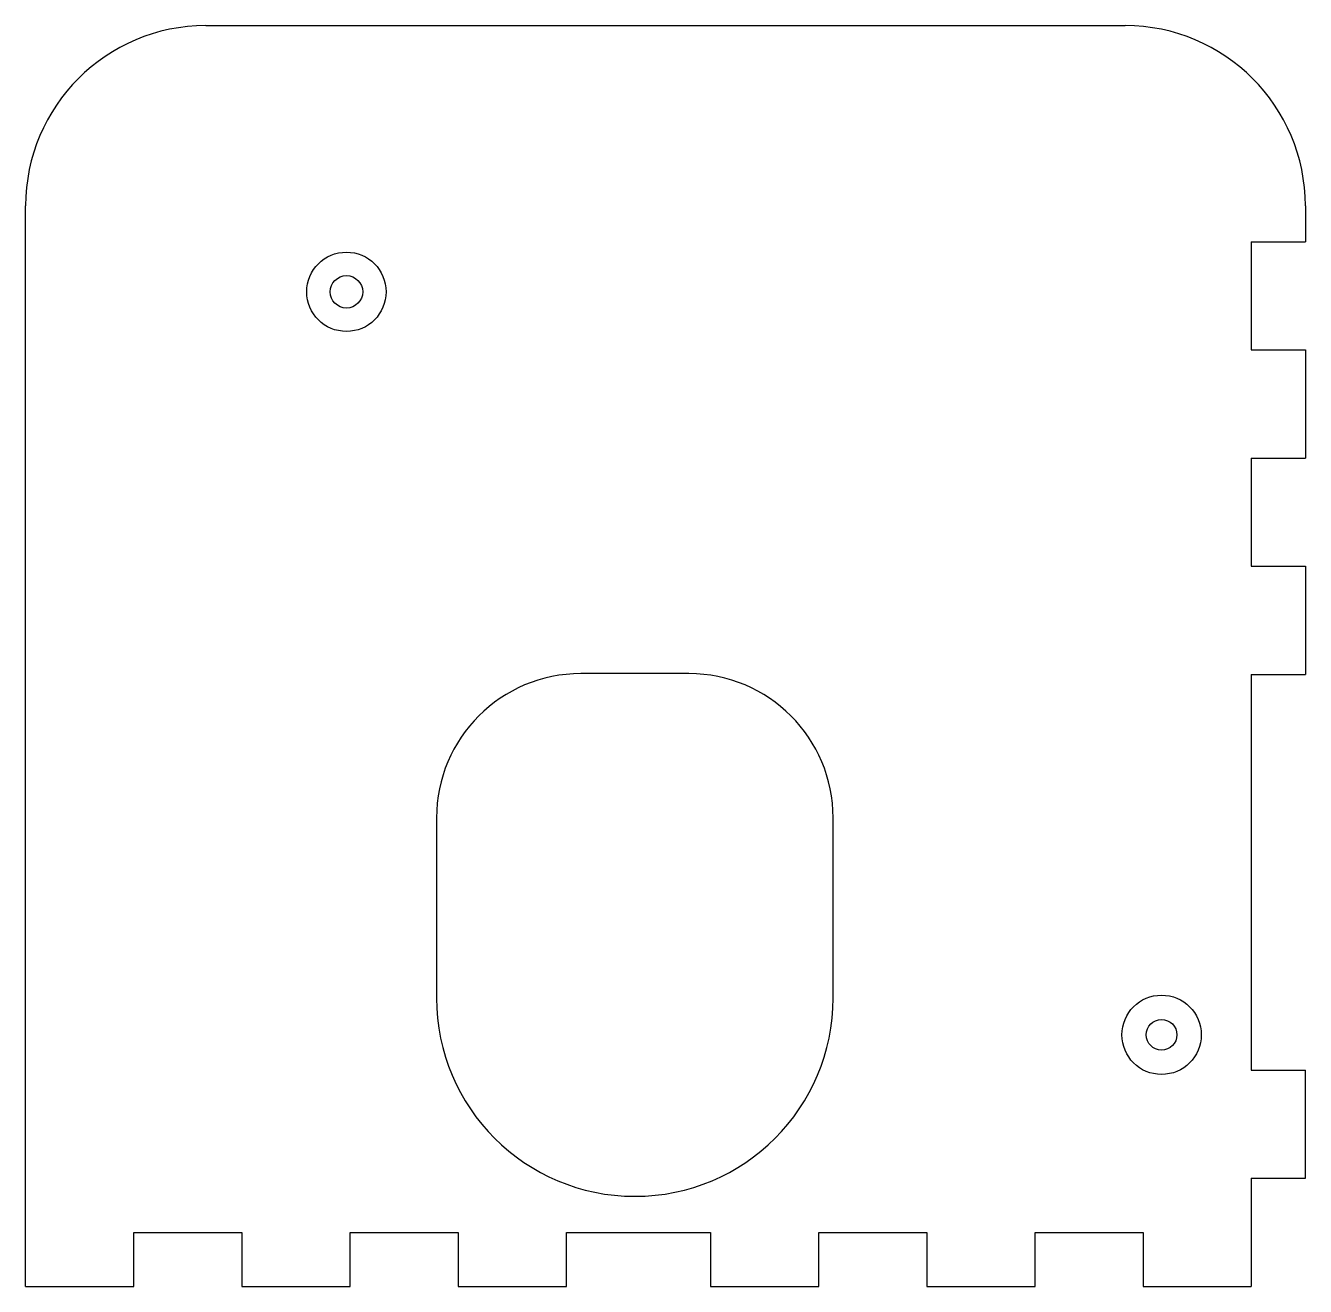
# Model space of a CAD drawing. Header units: millimetres. Extents: x -170 to 185, y -180 to 170.
import ezdxf

# ---------------------------------------------------------------- set-up
doc = ezdxf.new("R2010")
doc.units = ezdxf.units.MM

msp = doc.modelspace()

# ---------------------------------------------------------------- linework, layer by layer
at = {"color": 7, "linetype": 'Continuous', "lineweight": 25}
for p, q in [((-120, 170), (135, 170)), ((-170, -179.8), (-170, 120)), ((185, 120), (185, 110)), ((170, 110), (170, 80)), ((170, 110), (185, 110)), ((170, 80), (185, 80)), ((185, 80), (185, 50)), ((170, 50), (170, 20)), ((170, 50), (185, 50)), ((170, 20), (185, 20)), ((185, 20), (185, -10)), ((14, -9.8), (-16, -9.8)), ((170, -10), (170, -119.8)), ((170, -10), (185, -10)), ((-56, -49.8), (-56, -99.8)), ((54, -99.8), (54, -49.8)), ((170, -119.8), (185, -119.8)), ((185, -149.8), (185, -119.8)), ((170, -149.8), (170, -179.8)), ((170, -149.8), (185, -149.8)), ((-140, -179.8), (-140, -164.8)), ((-140, -164.8), (-110, -164.8)), ((-110, -164.8), (-110, -179.8)), ((-80, -179.8), (-80, -164.8)), ((-80, -164.8), (-50, -164.8)), ((-50, -164.8), (-50, -179.8)), ((-20, -179.8), (-20, -164.8)), ((-20, -164.8), (20, -164.8)), ((20, -164.8), (20, -179.8)), ((50, -179.8), (50, -164.8)), ((50, -164.8), (80, -164.8)), ((80, -164.8), (80, -179.8)), ((110, -179.8), (110, -164.8)), ((110, -164.8), (140, -164.8)), ((140, -164.8), (140, -179.8)), ((-170, -179.8), (-140, -179.8)), ((-110, -179.8), (-80, -179.8)), ((-50, -179.8), (-20, -179.8)), ((20, -179.8), (50, -179.8)), ((80, -179.8), (110, -179.8)), ((140, -179.8), (170, -179.8))]:
    msp.add_line(p, q, dxfattribs=at)
for centre, radius in [((-81, 96.14), 11), ((-81, 96.14), 11), ((-81, 96.14), 4.5), ((145.1, -110), 11), ((145.1, -110), 11), ((145.1, -110), 4.25)]:
    msp.add_circle(centre, radius, dxfattribs=at)
for centre, radius, start, end in [((-120, 120), 50, 90, 180), ((135, 120), 50, 0, 90), ((-16, -49.8), 40, 90, 180), ((14, -49.8), 40, 0, 90), ((-1, -99.8), 55, 180, 360)]:
    msp.add_arc(centre, radius, start, end, dxfattribs=at)

doc.saveas('drawing.dxf')
